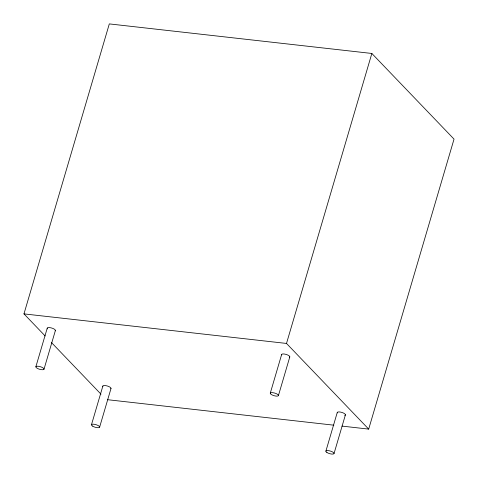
<?xml version="1.0" encoding="UTF-8"?>
<svg xmlns="http://www.w3.org/2000/svg" width="478" height="478" viewBox="0 0 478 478"><rect width="100%" height="100%" fill="white"/><g stroke="black" fill="none" stroke-linecap="round" stroke-linejoin="round"><path stroke-width="0.72" d="M45.159 335.974L23.966 313.885L109.313 23.9L371.854 53.464L454.034 139.122L368.687 429.107L341.985 426.101M35.868 366.757L47.25 328.093M44.006 369.201A4.248 1.35 16.4 0 0 38.294 366.268A4.248 1.35 16.4 0 0 37.511 368.472A4.248 1.35 16.4 0 0 44.006 369.201L55.388 330.537M91.465 424.757L102.848 386.093M99.627 427.129L111.01 388.465M270.279 393.155L281.656 354.491M368.687 429.107L286.507 343.443L371.854 53.464M278.417 395.599A4.248 1.35 16.4 0 0 272.705 392.659A4.248 1.35 16.4 0 0 271.922 394.864A4.248 1.35 16.4 0 0 278.417 395.599L289.793 356.935M325.871 451.178L337.247 412.514M334.044 453.502L345.421 414.838M23.966 313.885L286.507 343.443M107.634 399.71L333.829 425.181M51.361 342.439L100.978 394.159M281.679 354.861A4.248 1.35 16.4 0 1 286.179 354.437A4.248 1.35 16.4 0 1 289.543 357.221M337.319 412.896A4.248 1.35 16.4 0 1 342.134 412.514A4.248 1.35 16.4 0 1 344.74 415.346M102.895 386.475A4.248 1.35 16.4 0 1 107.263 385.973A4.248 1.35 16.4 0 1 110.782 388.763M47.567 328.894A4.248 1.35 16.4 0 1 51.236 327.896A4.248 1.35 16.4 0 1 55.131 330.824M92.421 426.029A4.248 1.35 16.4 0 0 99.4 427.428A4.248 1.35 16.4 0 0 94.817 424.374A4.248 1.35 16.4 0 0 92.421 426.029M326.88 452.457A4.248 1.35 16.4 0 0 333.835 453.807A4.248 1.35 16.4 0 0 329.157 450.754A4.248 1.35 16.4 0 0 326.88 452.457"/></g></svg>
